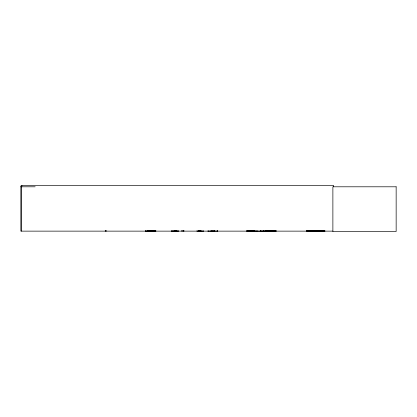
<?xml version="1.0" encoding="UTF-8"?>
<svg xmlns="http://www.w3.org/2000/svg" width="417" height="417" viewBox="0 0 417 417"><rect width="100%" height="100%" fill="white"/><g stroke="black" fill="none" stroke-linecap="round" stroke-linejoin="round"><path stroke-width="0.63" d="M172.059 231.117L172.059 230.763M257.435 231.133L276.158 231.107M257.565 231.075L257.586 230.763M263.669 231.075L263.695 230.763M171.356 231.133L178.773 231.117L178.768 230.763M145.356 231.133L155.859 231.107M207.895 231.086L217.82 231.096M213.108 231.086L213.139 230.794M176.151 231.086L176.083 230.669M173.05 231.086L173.081 230.794M177.762 231.086L177.793 230.794L177.824 231.133M149.771 231.086L149.828 230.575M22.153 185.961L20.85 185.961L20.85 231.133L332.964 231.133M20.85 186.8L35.153 186.8M146.94 230.841L155.849 230.841M246.692 230.841L255.042 230.841M264.816 230.841L276.148 230.841M306.646 230.836L324.874 230.82L324.822 231.133M146.925 230.961L155.864 230.95M246.676 230.961L255.058 230.95M264.8 230.95L276.163 230.95M306.646 230.971L324.874 230.95M203.48 231.117L197.074 231.086M246.682 231.107L256.617 231.117M324.874 231.101L306.646 231.117L306.714 230.82M155.26 231.086L155.223 230.794L155.187 231.133M151.402 231.086L151.428 230.575M151.147 231.086L151.131 230.763M198.747 231.086L198.789 230.669M201.844 231.086L201.812 230.794L201.781 231.133M217.643 231.086L217.611 230.794M212.592 231.086L212.561 230.794L212.529 231.133M266.494 231.075L266.468 230.763M333.616 186.8L333.616 185.492L21.585 185.492L21.585 231.133M263.21 230.669L263.21 231.133M263.002 230.669L263.002 231.133M261.052 230.669L261.052 231.133M260.844 230.669L260.844 231.133M260.364 230.763L260.364 231.133M256.476 230.763L256.476 231.133M253.922 230.763L253.922 231.133M253.197 230.669L253.197 231.133M252.983 230.669L252.983 231.133M251.211 230.669L251.211 231.133M250.998 230.669L250.998 231.133M250.273 230.763L250.273 231.133M247.719 230.763L247.719 231.133M217.58 230.763L217.58 231.133M214.656 230.669L214.656 231.133M214.479 230.669L214.479 231.133M213.17 230.763L213.17 231.133M211.221 230.669L211.221 231.133M211.049 230.669L211.049 231.133M208.119 230.763L208.119 231.133M203.215 230.763L203.215 231.133M200.41 230.669L200.41 231.133M200.249 230.669L200.249 231.133M199.769 230.575L199.769 231.133M198.951 230.669L198.951 231.133M198.846 230.575L198.846 231.133M198.502 230.763L198.502 231.133M197.006 230.763L197.006 231.133M183.96 230.575L183.96 231.133M183.522 230.575L183.522 231.133M183.042 230.575L183.042 231.133M182.219 230.575L182.219 231.133M181.296 230.575L181.296 231.133M176.391 230.763L176.391 231.133M175.917 230.669L175.917 231.133M175.536 230.669L175.526 231.133M175.302 230.669L175.296 231.133M174.608 230.669L174.608 231.133M174.447 230.669L174.447 231.133M173.112 230.763L173.112 231.133M171.616 230.763L171.616 231.133M155.077 230.763L155.077 231.133M152.638 230.669L152.638 231.133M152.497 230.669L152.471 231.133M152.351 230.575L152.351 231.133L152.325 230.669M150.881 230.763L150.881 231.133M150.605 230.575L150.605 231.133M149.844 230.763L149.844 231.133M149.682 230.575L149.682 231.133M148.483 230.669L148.483 231.133M148.4 230.669L148.4 231.133M148.343 230.669L148.343 231.133M148.254 230.669L148.254 231.133M145.788 230.763L145.788 231.133M145.648 230.763L145.648 231.133M106.721 230.575L106.721 231.133M105.412 230.575L105.412 231.133M105.246 230.575L105.246 231.133M396.15 186.8L332.881 186.8L332.881 231.508L396.15 231.508L396.15 186.8"/></g></svg>
